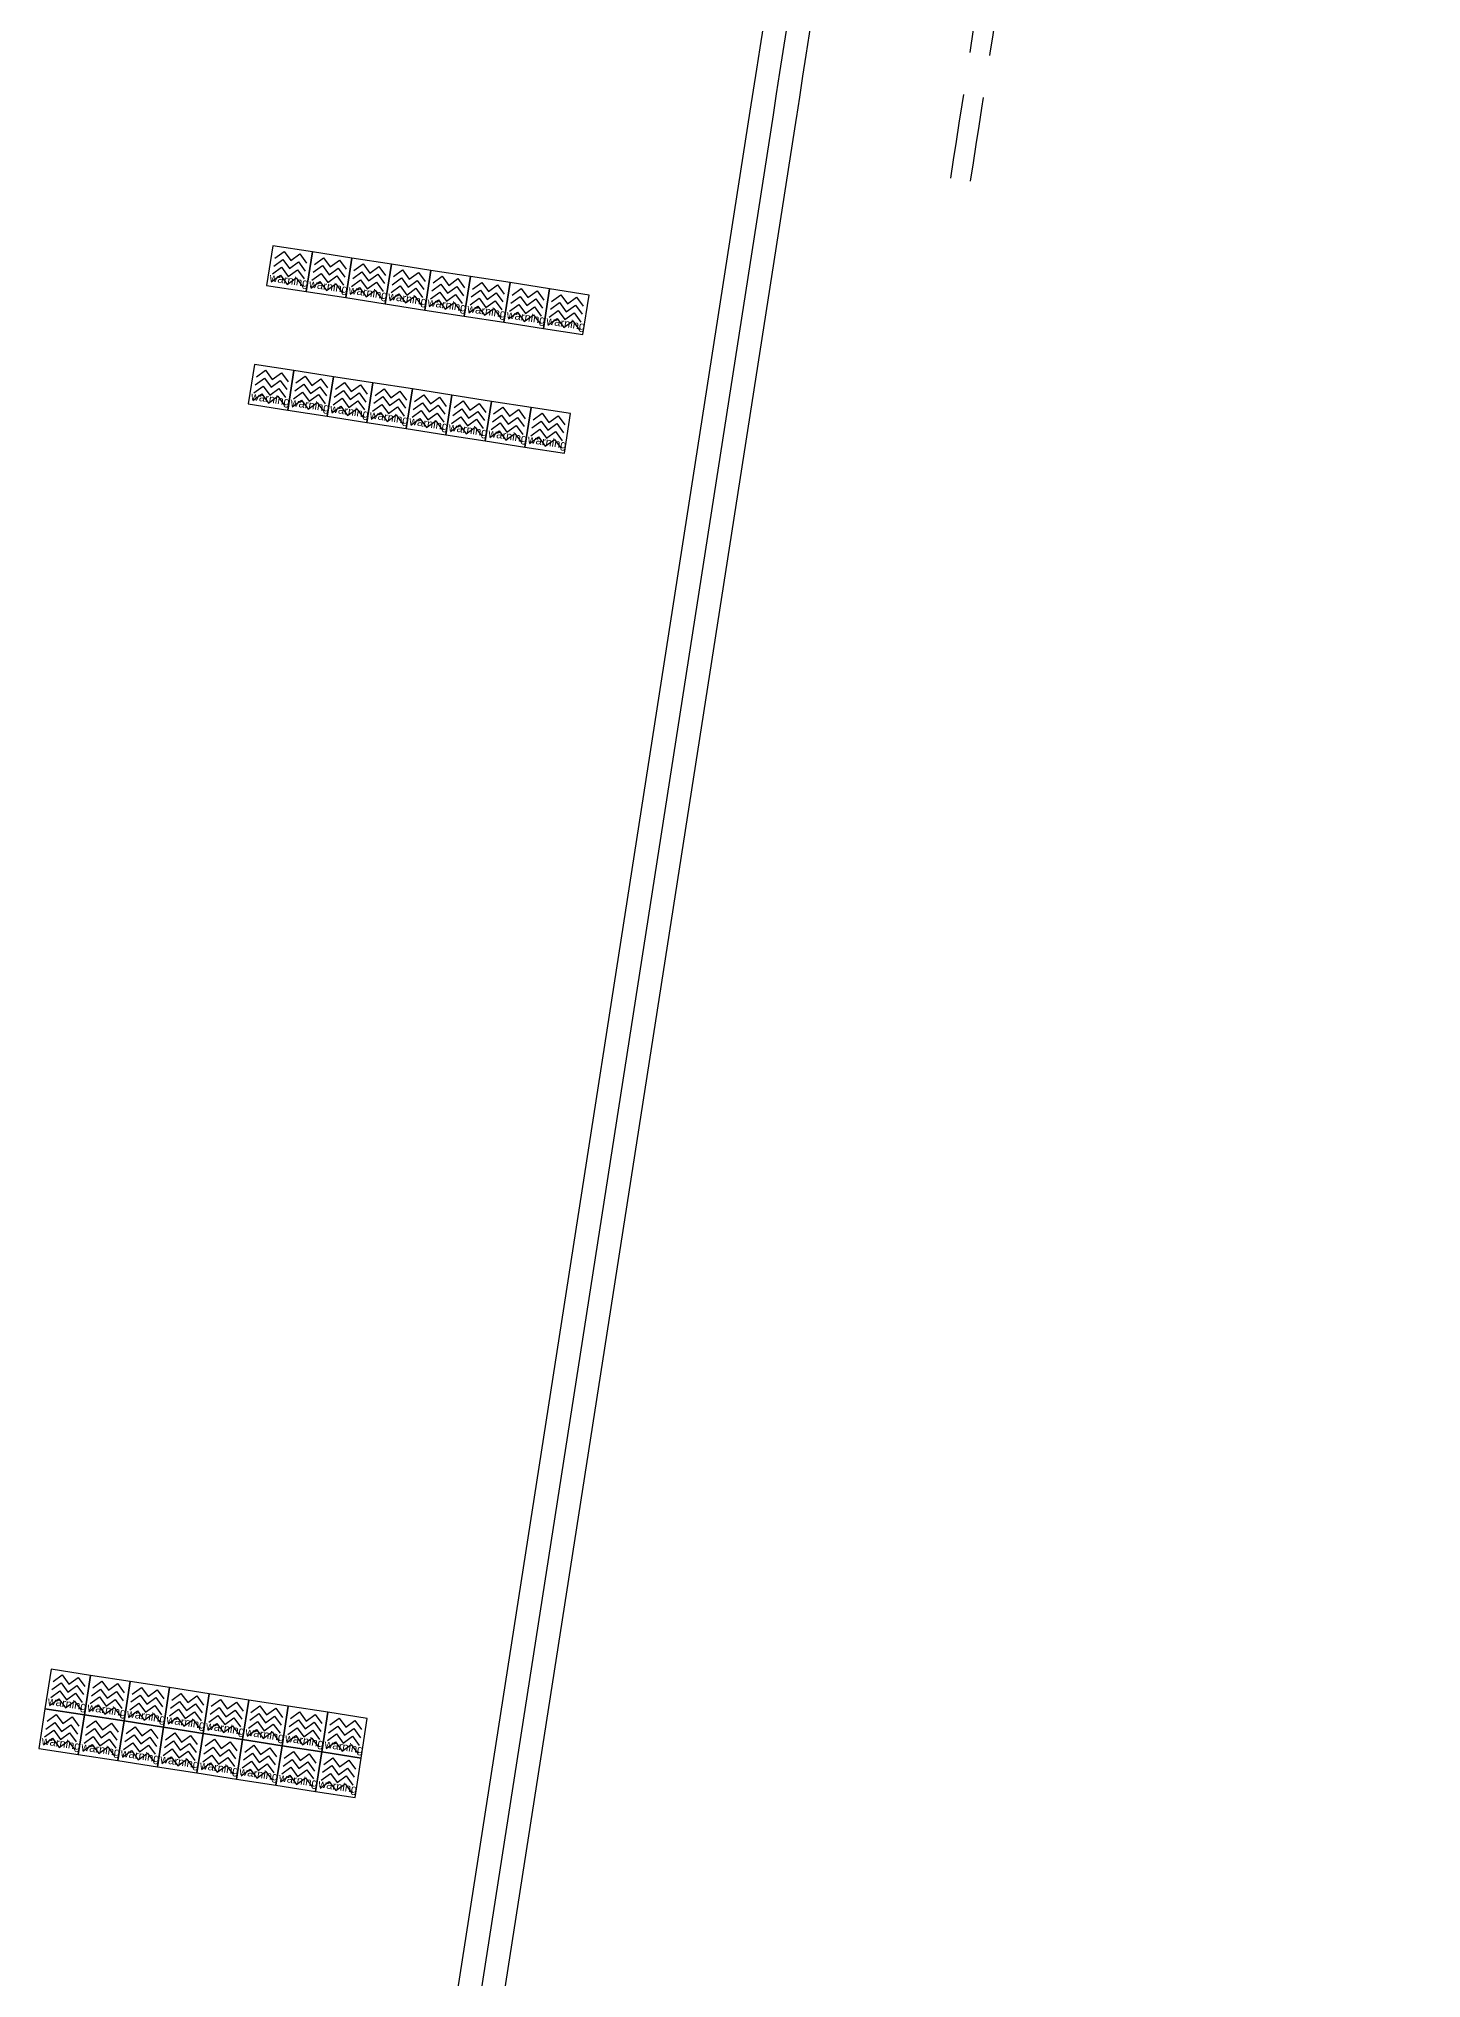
# Model space of a CAD drawing. Header units: millimetres. Extents: x 832728086 to 834530684, y 817551485 to 818349469.
# Drawn here: x 834233644 to 834244010, y 817837779 to 817852319 of the extents above; entities that cross this region are included whole.
import ezdxf

# ---------------------------------------------------------------- set-up
doc = ezdxf.new("R2010")
doc.units = ezdxf.units.MM
doc.header["$LTSCALE"] = 100
doc.linetypes.add('Hidden', pattern=[9.525, 6.35, -3.175])
doc.layers.add('+C-160', color=160, linetype='Hidden')
doc.layers.add('000-Tactile-l', color=8, linetype='Continuous')
doc.layers.add('000-helpline', color=30, linetype='Continuous', lineweight=30, plot=False)
doc.styles.get("Standard").update_dxf_attribs({"font": 'swiss.ttf'})

# ---------------------------------------------------------------- blocks, each defined once
blk = doc.blocks.new('tactile')
at = {"layer": '000-helpline'}
for points in [[(834235.752, 817850.77), (834235.455, 817850.817), (834235.409, 817850.52), (834235.706, 817850.474)], [(834236.048, 817850.724), (834235.752, 817850.77), (834235.706, 817850.474), (834236.002, 817850.428)], [(834236.345, 817850.678), (834236.048, 817850.724), (834236.002, 817850.428), (834236.299, 817850.382)], [(834236.641, 817850.632), (834236.345, 817850.678), (834236.299, 817850.382), (834236.595, 817850.335)], [(834236.938, 817850.586), (834236.641, 817850.632), (834236.595, 817850.335), (834236.891, 817850.289)], [(834237.234, 817850.54), (834236.938, 817850.586), (834236.891, 817850.289), (834237.188, 817850.243)], [(834237.53, 817850.493), (834237.234, 817850.54), (834237.188, 817850.243), (834237.484, 817850.197)], [(834237.827, 817850.447), (834237.53, 817850.493), (834237.484, 817850.197), (834237.781, 817850.151)], [(834235.613, 817849.881), (834235.317, 817849.927), (834235.271, 817849.631), (834235.567, 817849.585)], [(834235.91, 817849.835), (834235.613, 817849.881), (834235.567, 817849.585), (834235.864, 817849.539)], [(834236.206, 817849.789), (834235.91, 817849.835), (834235.864, 817849.539), (834236.16, 817849.492)], [(834236.503, 817849.743), (834236.206, 817849.789), (834236.16, 817849.492), (834236.456, 817849.446)], [(834236.799, 817849.696), (834236.503, 817849.743), (834236.456, 817849.446), (834236.753, 817849.4)], [(834237.095, 817849.65), (834236.799, 817849.696), (834236.753, 817849.4), (834237.049, 817849.354)], [(834237.392, 817849.604), (834237.095, 817849.65), (834237.049, 817849.354), (834237.346, 817849.308)], [(834237.688, 817849.558), (834237.392, 817849.604), (834237.346, 817849.308), (834237.642, 817849.261)], [(834234.089, 817840.099), (834233.793, 817840.145), (834233.747, 817839.849), (834234.043, 817839.803)], [(834234.386, 817840.053), (834234.089, 817840.099), (834234.043, 817839.803), (834234.34, 817839.757)], [(834234.682, 817840.007), (834234.386, 817840.053), (834234.34, 817839.757), (834234.636, 817839.71)], [(834234.979, 817839.961), (834234.682, 817840.007), (834234.636, 817839.71), (834234.932, 817839.664)], [(834235.275, 817839.914), (834234.979, 817839.961), (834234.932, 817839.664), (834235.229, 817839.618)], [(834234.043, 817839.803), (834233.747, 817839.849), (834233.701, 817839.552), (834233.997, 817839.506)], [(834234.34, 817839.757), (834234.043, 817839.803), (834233.997, 817839.506), (834234.293, 817839.46)], [(834235.571, 817839.868), (834235.275, 817839.914), (834235.229, 817839.618), (834235.525, 817839.572)], [(834235.868, 817839.822), (834235.571, 817839.868), (834235.525, 817839.572), (834235.822, 817839.526)], [(834236.164, 817839.776), (834235.868, 817839.822), (834235.822, 817839.526), (834236.118, 817839.479)], [(834234.636, 817839.71), (834234.34, 817839.757), (834234.293, 817839.46), (834234.59, 817839.414)], [(834234.932, 817839.664), (834234.636, 817839.71), (834234.59, 817839.414), (834234.886, 817839.368)], [(834235.229, 817839.618), (834234.932, 817839.664), (834234.886, 817839.368), (834235.183, 817839.322)], [(834235.525, 817839.572), (834235.229, 817839.618), (834235.183, 817839.322), (834235.479, 817839.275)], [(834235.822, 817839.526), (834235.525, 817839.572), (834235.479, 817839.275), (834235.776, 817839.229)], [(834236.118, 817839.479), (834235.822, 817839.526), (834235.776, 817839.229), (834236.072, 817839.183)]]:
    blk.add_lwpolyline(points, close=True, dxfattribs=at)
for points in [[(834235.462, 817850.664), (834235.53, 817850.714), (834235.581, 817850.645), (834235.649, 817850.695), (834235.699, 817850.627)], [(834235.471, 817850.723), (834235.54, 817850.773), (834235.59, 817850.705), (834235.658, 817850.755), (834235.708, 817850.686)], [(834235.768, 817850.677), (834235.836, 817850.727), (834235.886, 817850.658), (834235.955, 817850.708), (834236.005, 817850.64)], [(834235.443, 817850.545), (834235.512, 817850.595), (834235.562, 817850.527), (834235.631, 817850.577), (834235.681, 817850.508)], [(834235.453, 817850.605), (834235.521, 817850.655), (834235.571, 817850.586), (834235.64, 817850.636), (834235.69, 817850.568)], [(834235.74, 817850.499), (834235.808, 817850.549), (834235.858, 817850.481), (834235.927, 817850.531), (834235.977, 817850.462)], [(834235.749, 817850.558), (834235.818, 817850.608), (834235.868, 817850.54), (834235.936, 817850.59), (834235.986, 817850.521)], [(834235.758, 817850.618), (834235.827, 817850.668), (834235.877, 817850.599), (834235.945, 817850.649), (834235.996, 817850.581)], [(834236.046, 817850.512), (834236.114, 817850.562), (834236.164, 817850.494), (834236.233, 817850.544), (834236.283, 817850.475)], [(834236.055, 817850.571), (834236.123, 817850.621), (834236.173, 817850.553), (834236.242, 817850.603), (834236.292, 817850.534)], [(834236.064, 817850.631), (834236.133, 817850.681), (834236.183, 817850.612), (834236.251, 817850.662), (834236.301, 817850.594)], [(834236.351, 817850.525), (834236.42, 817850.575), (834236.47, 817850.507), (834236.538, 817850.557), (834236.588, 817850.488)], [(834236.36, 817850.585), (834236.429, 817850.635), (834236.479, 817850.566), (834236.548, 817850.616), (834236.598, 817850.548)], [(834236.657, 817850.538), (834236.725, 817850.588), (834236.775, 817850.52), (834236.844, 817850.57), (834236.894, 817850.501)], [(834236.953, 817850.492), (834237.022, 817850.542), (834237.072, 817850.474), (834237.14, 817850.524), (834237.19, 817850.455)], [(834236.036, 817850.453), (834236.105, 817850.503), (834236.155, 817850.434), (834236.223, 817850.484), (834236.273, 817850.416)], [(834236.333, 817850.407), (834236.401, 817850.457), (834236.451, 817850.388), (834236.52, 817850.438), (834236.57, 817850.37)], [(834236.342, 817850.466), (834236.411, 817850.516), (834236.461, 817850.447), (834236.529, 817850.498), (834236.579, 817850.429)], [(834236.629, 817850.361), (834236.698, 817850.411), (834236.748, 817850.342), (834236.816, 817850.392), (834236.866, 817850.324)], [(834236.638, 817850.42), (834236.707, 817850.47), (834236.757, 817850.401), (834236.826, 817850.451), (834236.876, 817850.383)], [(834236.648, 817850.479), (834236.716, 817850.529), (834236.766, 817850.461), (834236.835, 817850.511), (834236.885, 817850.442)], [(834236.935, 817850.374), (834237.003, 817850.424), (834237.053, 817850.355), (834237.122, 817850.405), (834237.172, 817850.337)], [(834236.944, 817850.433), (834237.013, 817850.483), (834237.063, 817850.414), (834237.131, 817850.464), (834237.181, 817850.396)], [(834237.241, 817850.387), (834237.309, 817850.437), (834237.359, 817850.368), (834237.428, 817850.418), (834237.478, 817850.35)], [(834237.25, 817850.446), (834237.318, 817850.496), (834237.368, 817850.428), (834237.437, 817850.478), (834237.487, 817850.409)], [(834237.546, 817850.4), (834237.615, 817850.45), (834237.665, 817850.381), (834237.733, 817850.431), (834237.783, 817850.363)], [(834236.926, 817850.314), (834236.994, 817850.364), (834237.044, 817850.296), (834237.113, 817850.346), (834237.163, 817850.277)], [(834237.222, 817850.268), (834237.291, 817850.318), (834237.341, 817850.25), (834237.409, 817850.3), (834237.459, 817850.231)], [(834237.231, 817850.327), (834237.3, 817850.377), (834237.35, 817850.309), (834237.418, 817850.359), (834237.468, 817850.29)], [(834237.518, 817850.222), (834237.587, 817850.272), (834237.637, 817850.203), (834237.706, 817850.254), (834237.756, 817850.185)], [(834237.528, 817850.281), (834237.596, 817850.331), (834237.646, 817850.263), (834237.715, 817850.313), (834237.765, 817850.244)], [(834237.537, 817850.341), (834237.605, 817850.391), (834237.656, 817850.322), (834237.724, 817850.372), (834237.774, 817850.304)], [(834235.323, 817849.775), (834235.392, 817849.825), (834235.442, 817849.756), (834235.511, 817849.806), (834235.561, 817849.738)], [(834235.333, 817849.834), (834235.401, 817849.884), (834235.451, 817849.815), (834235.52, 817849.865), (834235.57, 817849.797)], [(834235.629, 817849.788), (834235.698, 817849.838), (834235.748, 817849.769), (834235.816, 817849.819), (834235.866, 817849.751)], [(834235.305, 817849.656), (834235.373, 817849.706), (834235.424, 817849.637), (834235.492, 817849.688), (834235.542, 817849.619)], [(834235.314, 817849.715), (834235.383, 817849.765), (834235.433, 817849.697), (834235.501, 817849.747), (834235.551, 817849.678)], [(834235.611, 817849.669), (834235.679, 817849.719), (834235.729, 817849.651), (834235.798, 817849.701), (834235.848, 817849.632)], [(834235.62, 817849.728), (834235.688, 817849.778), (834235.738, 817849.71), (834235.807, 817849.76), (834235.857, 817849.691)], [(834235.907, 817849.623), (834235.976, 817849.673), (834236.026, 817849.604), (834236.094, 817849.654), (834236.144, 817849.586)], [(834235.916, 817849.682), (834235.985, 817849.732), (834236.035, 817849.664), (834236.103, 817849.714), (834236.153, 817849.645)], [(834235.926, 817849.741), (834235.994, 817849.791), (834236.044, 817849.723), (834236.113, 817849.773), (834236.163, 817849.705)], [(834236.213, 817849.636), (834236.281, 817849.686), (834236.331, 817849.618), (834236.4, 817849.668), (834236.45, 817849.599)], [(834236.222, 817849.695), (834236.29, 817849.745), (834236.341, 817849.677), (834236.409, 817849.727), (834236.459, 817849.658)], [(834236.518, 817849.649), (834236.587, 817849.699), (834236.637, 817849.631), (834236.705, 817849.681), (834236.755, 817849.612)], [(834235.601, 817849.61), (834235.67, 817849.66), (834235.72, 817849.591), (834235.788, 817849.641), (834235.839, 817849.573)], [(834235.898, 817849.564), (834235.966, 817849.614), (834236.016, 817849.545), (834236.085, 817849.595), (834236.135, 817849.527)], [(834236.194, 817849.517), (834236.263, 817849.567), (834236.313, 817849.499), (834236.381, 817849.549), (834236.431, 817849.48)], [(834236.203, 817849.577), (834236.272, 817849.627), (834236.322, 817849.558), (834236.391, 817849.608), (834236.441, 817849.54)], [(834236.5, 817849.531), (834236.568, 817849.581), (834236.618, 817849.512), (834236.687, 817849.562), (834236.737, 817849.494)], [(834236.509, 817849.59), (834236.578, 817849.64), (834236.628, 817849.571), (834236.696, 817849.621), (834236.746, 817849.553)], [(834236.796, 817849.484), (834236.865, 817849.534), (834236.915, 817849.466), (834236.983, 817849.516), (834237.033, 817849.447)], [(834236.806, 817849.544), (834236.874, 817849.594), (834236.924, 817849.525), (834236.993, 817849.575), (834237.043, 817849.507)], [(834236.815, 817849.603), (834236.883, 817849.653), (834236.933, 817849.584), (834237.002, 817849.634), (834237.052, 817849.566)], [(834237.102, 817849.497), (834237.17, 817849.547), (834237.221, 817849.479), (834237.289, 817849.529), (834237.339, 817849.461)], [(834237.111, 817849.557), (834237.18, 817849.607), (834237.23, 817849.538), (834237.298, 817849.588), (834237.348, 817849.52)], [(834237.408, 817849.511), (834237.476, 817849.561), (834237.526, 817849.492), (834237.595, 817849.542), (834237.645, 817849.474)], [(834236.491, 817849.471), (834236.559, 817849.521), (834236.609, 817849.453), (834236.678, 817849.503), (834236.728, 817849.434)], [(834236.787, 817849.425), (834236.856, 817849.475), (834236.906, 817849.407), (834236.974, 817849.457), (834237.024, 817849.388)], [(834237.083, 817849.379), (834237.152, 817849.429), (834237.202, 817849.36), (834237.271, 817849.41), (834237.321, 817849.342)], [(834237.093, 817849.438), (834237.161, 817849.488), (834237.211, 817849.42), (834237.28, 817849.47), (834237.33, 817849.401)], [(834237.38, 817849.333), (834237.448, 817849.383), (834237.498, 817849.314), (834237.567, 817849.364), (834237.617, 817849.296)], [(834237.389, 817849.392), (834237.458, 817849.442), (834237.508, 817849.374), (834237.576, 817849.424), (834237.626, 817849.355)], [(834237.398, 817849.451), (834237.467, 817849.501), (834237.517, 817849.433), (834237.585, 817849.483), (834237.636, 817849.414)], [(834233.809, 817840.052), (834233.877, 817840.102), (834233.927, 817840.033), (834233.996, 817840.083), (834234.046, 817840.015)], [(834233.79, 817839.933), (834233.859, 817839.983), (834233.909, 817839.915), (834233.977, 817839.965), (834234.027, 817839.896)], [(834233.799, 817839.993), (834233.868, 817840.043), (834233.918, 817839.974), (834233.987, 817840.024), (834234.037, 817839.956)], [(834234.087, 817839.887), (834234.155, 817839.937), (834234.205, 817839.869), (834234.274, 817839.919), (834234.324, 817839.85)], [(834234.096, 817839.946), (834234.164, 817839.996), (834234.214, 817839.928), (834234.283, 817839.978), (834234.333, 817839.909)], [(834234.105, 817840.006), (834234.174, 817840.056), (834234.224, 817839.987), (834234.292, 817840.037), (834234.342, 817839.969)], [(834234.392, 817839.9), (834234.461, 817839.95), (834234.511, 817839.882), (834234.579, 817839.932), (834234.629, 817839.863)], [(834234.402, 817839.959), (834234.47, 817840.009), (834234.52, 817839.941), (834234.589, 817839.991), (834234.639, 817839.922)], [(834234.698, 817839.913), (834234.767, 817839.963), (834234.817, 817839.895), (834234.885, 817839.945), (834234.935, 817839.876)], [(834233.763, 817839.755), (834233.831, 817839.805), (834233.881, 817839.737), (834233.95, 817839.787), (834234, 817839.718)], [(834233.781, 817839.874), (834233.85, 817839.924), (834233.9, 817839.855), (834233.968, 817839.906), (834234.018, 817839.837)], [(834234.077, 817839.828), (834234.146, 817839.878), (834234.196, 817839.809), (834234.265, 817839.859), (834234.315, 817839.791)], [(834234.374, 817839.782), (834234.442, 817839.832), (834234.492, 817839.763), (834234.561, 817839.813), (834234.611, 817839.745)], [(834234.383, 817839.841), (834234.452, 817839.891), (834234.502, 817839.822), (834234.57, 817839.872), (834234.62, 817839.804)], [(834234.67, 817839.735), (834234.739, 817839.785), (834234.789, 817839.717), (834234.857, 817839.767), (834234.907, 817839.698)], [(834234.68, 817839.795), (834234.748, 817839.845), (834234.798, 817839.776), (834234.867, 817839.826), (834234.917, 817839.758)], [(834234.689, 817839.854), (834234.757, 817839.904), (834234.807, 817839.836), (834234.876, 817839.886), (834234.926, 817839.817)], [(834234.976, 817839.749), (834235.044, 817839.799), (834235.095, 817839.73), (834235.163, 817839.78), (834235.213, 817839.712)], [(834234.985, 817839.808), (834235.054, 817839.858), (834235.104, 817839.789), (834235.172, 817839.839), (834235.222, 817839.771)], [(834234.994, 817839.867), (834235.063, 817839.917), (834235.113, 817839.849), (834235.182, 817839.899), (834235.232, 817839.83)], [(834235.282, 817839.762), (834235.35, 817839.812), (834235.4, 817839.743), (834235.469, 817839.793), (834235.519, 817839.725)], [(834235.291, 817839.821), (834235.359, 817839.871), (834235.409, 817839.802), (834235.478, 817839.852), (834235.528, 817839.784)], [(834235.587, 817839.775), (834235.656, 817839.825), (834235.706, 817839.756), (834235.774, 817839.806), (834235.824, 817839.738)], [(834233.744, 817839.637), (834233.813, 817839.687), (834233.863, 817839.618), (834233.931, 817839.668), (834233.981, 817839.6)], [(834233.753, 817839.696), (834233.822, 817839.746), (834233.872, 817839.678), (834233.94, 817839.728), (834233.99, 817839.659)], [(834234.041, 817839.591), (834234.109, 817839.641), (834234.159, 817839.572), (834234.228, 817839.622), (834234.278, 817839.554)], [(834234.05, 817839.65), (834234.118, 817839.7), (834234.168, 817839.631), (834234.237, 817839.681), (834234.287, 817839.613)], [(834234.059, 817839.709), (834234.127, 817839.759), (834234.178, 817839.691), (834234.246, 817839.741), (834234.296, 817839.672)], [(834234.346, 817839.604), (834234.415, 817839.654), (834234.465, 817839.585), (834234.533, 817839.635), (834234.583, 817839.567)], [(834234.355, 817839.663), (834234.424, 817839.713), (834234.474, 817839.645), (834234.542, 817839.695), (834234.593, 817839.626)], [(834234.652, 817839.617), (834234.72, 817839.667), (834234.77, 817839.598), (834234.839, 817839.648), (834234.889, 817839.58)], [(834234.967, 817839.689), (834235.035, 817839.739), (834235.085, 817839.671), (834235.154, 817839.721), (834235.204, 817839.652)], [(834235.263, 817839.643), (834235.332, 817839.693), (834235.382, 817839.625), (834235.45, 817839.675), (834235.5, 817839.606)], [(834235.272, 817839.702), (834235.341, 817839.752), (834235.391, 817839.684), (834235.459, 817839.734), (834235.51, 817839.665)], [(834235.56, 817839.597), (834235.628, 817839.647), (834235.678, 817839.578), (834235.747, 817839.628), (834235.797, 817839.56)], [(834235.569, 817839.656), (834235.637, 817839.706), (834235.687, 817839.638), (834235.756, 817839.688), (834235.806, 817839.619)], [(834235.578, 817839.715), (834235.647, 817839.765), (834235.697, 817839.697), (834235.765, 817839.747), (834235.815, 817839.678)], [(834235.865, 817839.61), (834235.934, 817839.66), (834235.984, 817839.592), (834236.052, 817839.642), (834236.102, 817839.573)], [(834235.874, 817839.669), (834235.943, 817839.719), (834235.993, 817839.651), (834236.062, 817839.701), (834236.112, 817839.632)], [(834235.884, 817839.729), (834235.952, 817839.779), (834236.002, 817839.71), (834236.071, 817839.76), (834236.121, 817839.692)], [(834233.735, 817839.578), (834233.803, 817839.628), (834233.853, 817839.559), (834233.922, 817839.609), (834233.972, 817839.541)], [(834234.031, 817839.531), (834234.1, 817839.581), (834234.15, 817839.513), (834234.218, 817839.563), (834234.268, 817839.494)], [(834234.328, 817839.485), (834234.396, 817839.535), (834234.446, 817839.467), (834234.515, 817839.517), (834234.565, 817839.448)], [(834234.337, 817839.544), (834234.405, 817839.594), (834234.455, 817839.526), (834234.524, 817839.576), (834234.574, 817839.508)], [(834234.633, 817839.498), (834234.702, 817839.548), (834234.752, 817839.48), (834234.82, 817839.53), (834234.87, 817839.461)], [(834234.643, 817839.558), (834234.711, 817839.608), (834234.761, 817839.539), (834234.83, 817839.589), (834234.88, 817839.521)], [(834234.93, 817839.452), (834234.998, 817839.502), (834235.048, 817839.434), (834235.117, 817839.484), (834235.167, 817839.415)], [(834234.939, 817839.511), (834235.008, 817839.561), (834235.058, 817839.493), (834235.126, 817839.543), (834235.176, 817839.474)], [(834234.948, 817839.571), (834235.017, 817839.621), (834235.067, 817839.552), (834235.135, 817839.602), (834235.185, 817839.534)], [(834235.235, 817839.465), (834235.304, 817839.515), (834235.354, 817839.447), (834235.423, 817839.497), (834235.473, 817839.428)], [(834235.245, 817839.524), (834235.313, 817839.575), (834235.363, 817839.506), (834235.432, 817839.556), (834235.482, 817839.488)], [(834235.541, 817839.478), (834235.61, 817839.528), (834235.66, 817839.46), (834235.728, 817839.51), (834235.778, 817839.441)], [(834235.856, 817839.551), (834235.925, 817839.601), (834235.975, 817839.532), (834236.043, 817839.582), (834236.093, 817839.514)], [(834234.624, 817839.439), (834234.693, 817839.489), (834234.743, 817839.421), (834234.811, 817839.471), (834234.861, 817839.402)], [(834234.921, 817839.393), (834234.989, 817839.443), (834235.039, 817839.374), (834235.108, 817839.424), (834235.158, 817839.356)], [(834235.217, 817839.347), (834235.285, 817839.397), (834235.336, 817839.328), (834235.404, 817839.378), (834235.454, 817839.31)], [(834235.226, 817839.406), (834235.295, 817839.456), (834235.345, 817839.387), (834235.413, 817839.437), (834235.463, 817839.369)], [(834235.513, 817839.3), (834235.582, 817839.35), (834235.632, 817839.282), (834235.7, 817839.332), (834235.751, 817839.264)], [(834235.523, 817839.36), (834235.591, 817839.41), (834235.641, 817839.341), (834235.71, 817839.391), (834235.76, 817839.323)], [(834235.532, 817839.419), (834235.6, 817839.469), (834235.65, 817839.401), (834235.719, 817839.451), (834235.769, 817839.382)], [(834235.819, 817839.314), (834235.888, 817839.364), (834235.938, 817839.295), (834236.006, 817839.345), (834236.056, 817839.277)], [(834235.828, 817839.373), (834235.897, 817839.423), (834235.947, 817839.354), (834236.015, 817839.404), (834236.065, 817839.336)], [(834235.838, 817839.432), (834235.906, 817839.482), (834235.956, 817839.414), (834236.025, 817839.464), (834236.075, 817839.395)], [(834235.81, 817839.254), (834235.878, 817839.304), (834235.928, 817839.236), (834235.997, 817839.286), (834236.047, 817839.217)]]:
    blk.add_lwpolyline(points, dxfattribs=at)
at = {"layer": '000-Tactile-l', "ltscale": 5e-05}
for p, q in [((834235.157, 817826.928), (834239.036, 817851.826)), ((834235.33, 817826.901), (834239.209, 817851.799)), ((834235.503, 817826.874), (834239.382, 817851.772))]:
    blk.add_line(p, q, dxfattribs=at)
for radius, end in [(298.205, 353.11121), (298.38, 353.11125), (298.555, 353.11128)]:
    blk.add_arc((833944.385, 817897.729), radius, 351.14514, end, dxfattribs=at)
at = {"layer": '000-helpline', "char_height": 0.06, "attachment_point": 1, "rotation": 351.1451}
for insert in [(834235.437, 817850.611), (834235.733, 817850.565), (834236.03, 817850.519), (834236.326, 817850.473), (834236.622, 817850.426), (834236.919, 817850.38), (834237.215, 817850.334), (834237.512, 817850.288), (834235.298, 817849.722), (834235.595, 817849.676), (834235.891, 817849.629), (834236.188, 817849.583), (834236.484, 817849.537), (834236.78, 817849.491), (834237.077, 817849.445), (834237.373, 817849.399), (834233.774, 817839.94), (834234.071, 817839.894), (834234.367, 817839.847), (834234.664, 817839.801), (834234.96, 817839.755), (834235.256, 817839.709), (834235.553, 817839.663), (834233.728, 817839.643), (834234.025, 817839.597), (834234.321, 817839.551), (834234.617, 817839.505), (834235.849, 817839.617), (834234.914, 817839.459), (834235.21, 817839.413), (834235.507, 817839.366), (834235.803, 817839.32)]:
    blk.add_mtext_dynamic_manual_height_columns('warning', width=0.55619, gutter_width=1, heights=[0], dxfattribs=dict(at, insert=insert))
blk = doc.blocks.new('A$C062A3D83')
at = {"layer": '+C-160'}
for radius in [299850, 300000]:
    blk.add_arc((-379127, -107829), radius, 351.14513, 357.92998, dxfattribs=at)

msp = doc.modelspace()

# ---------------------------------------------------------------- block references
at = {"layer": '+C-160', "ltscale": 5}
msp.add_blockref('A$C062A3D83', (834323333.3128, 818005260.0327), dxfattribs=at)
at = {"layer": '000-Tactile-l', "xscale": 1000, "yscale": 1000, "zscale": 1000}
msp.add_blockref('tactile', (-56.4905, -49.2817, -0.0703), dxfattribs=at)

doc.saveas('drawing.dxf')
